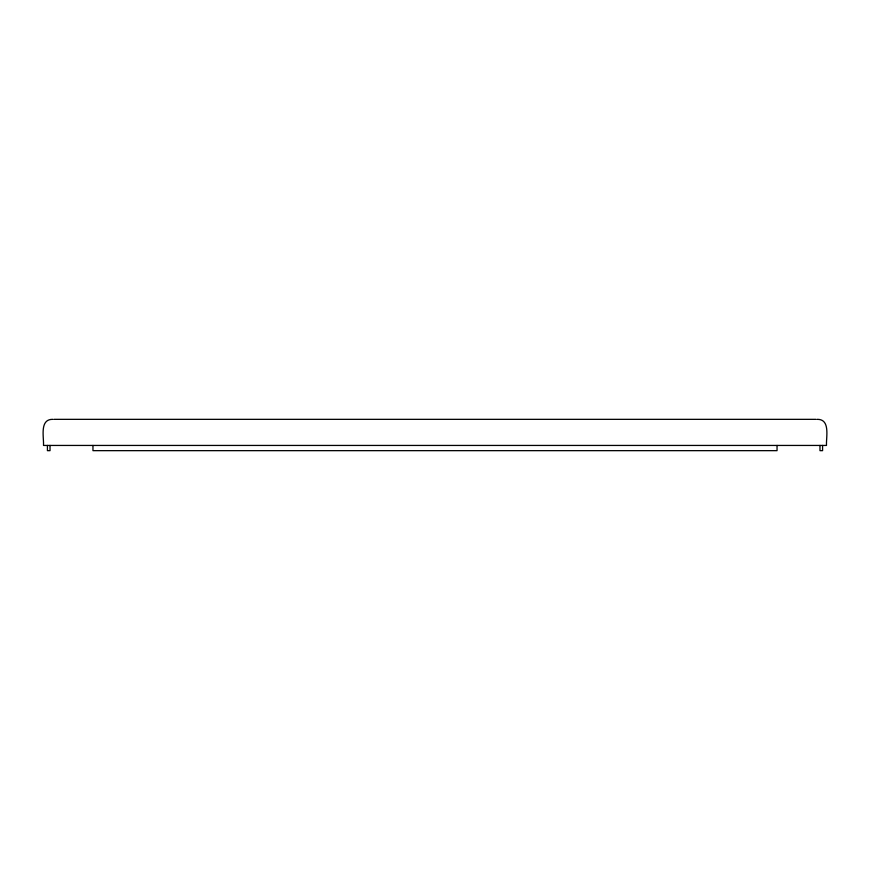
<?xml version="1.0" encoding="UTF-8"?>
<svg xmlns="http://www.w3.org/2000/svg" width="870" height="870" viewBox="0 0 870 870"><rect width="100%" height="100%" fill="white"/><g stroke="black" fill="none" stroke-linecap="round" stroke-linejoin="round"><path stroke-width="1.3" d="M52.896 419.34C39.27 418.981 44.022 437.436 43.5 445.44L826.5 445.44C825.978 437.436 830.73 418.981 817.104 419.34M53.94 419.34L816.06 419.34M822.585 445.44L822.585 450.66L819.975 450.66L819.975 445.44M777.04 445.44L777.04 450.66L92.959 450.66L92.959 445.44M50.025 445.44L50.025 450.66L47.415 450.66L47.415 445.44"/></g></svg>
